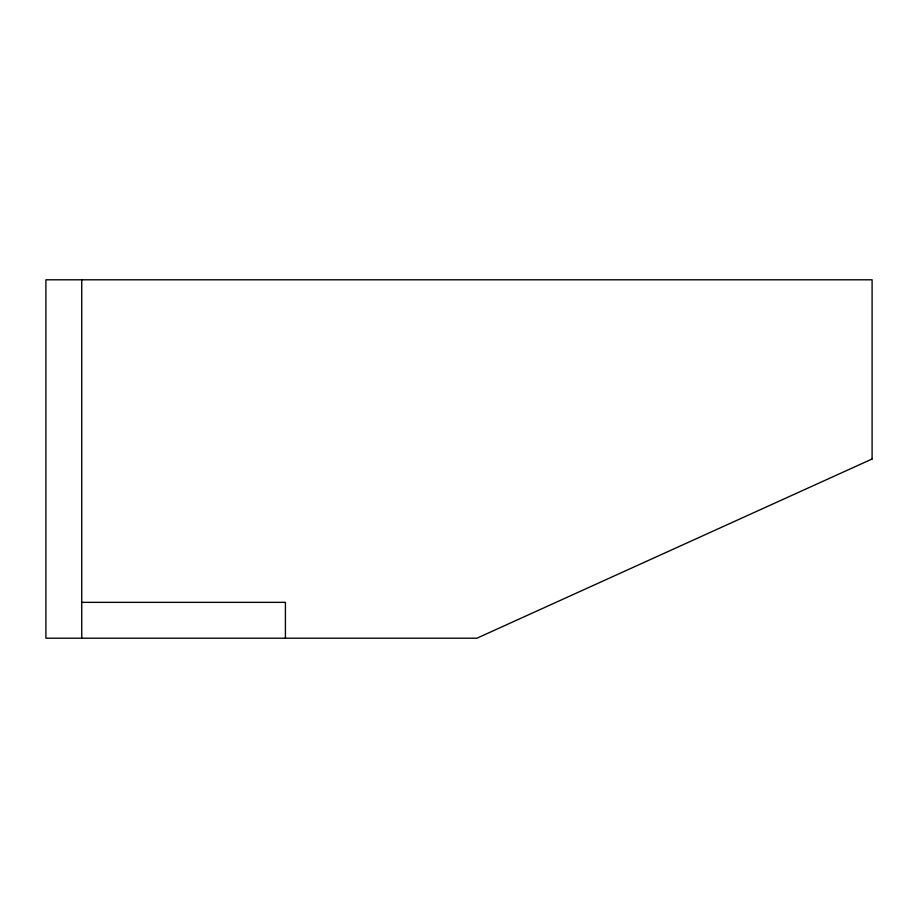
<?xml version="1.0" encoding="UTF-8"?>
<svg xmlns="http://www.w3.org/2000/svg" width="918" height="918" viewBox="0 0 918 918"><rect width="100%" height="100%" fill="white"/><g stroke="black" fill="none" stroke-linecap="round" stroke-linejoin="round"><path stroke-width="1.38" d="M81.736 602.357L285.418 602.357L285.418 638.205M81.736 279.795L81.736 638.205M872.1 459L476.924 638.205L45.9 638.205L45.9 279.795L872.1 279.795L872.1 459"/></g></svg>
